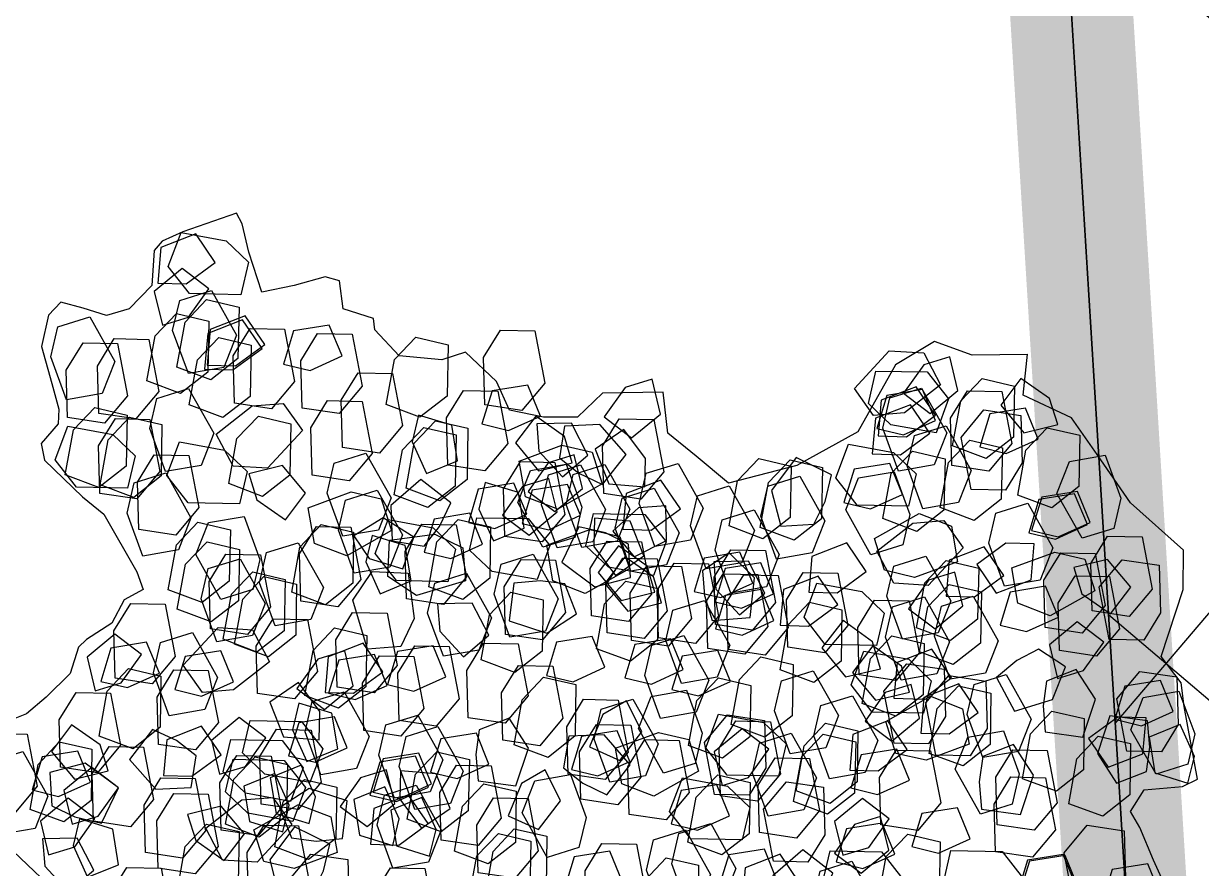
# Model space of a CAD drawing. Header units: metres. Extents: x 1851758 to 1852050, y 5187822 to 5188223.
# Drawn here: x 1851979.063 to 1851980.5, y 5187904.113 to 5187905.144 of the extents above; entities that cross this region are included whole.
import ezdxf

# ---------------------------------------------------------------- set-up
doc = ezdxf.new("R2010")
doc.units = ezdxf.units.M
doc.header["$LTSCALE"] = 2.5
doc.linetypes.add('L5', pattern=[1.15, 0.8, -0.175, 0, -0.175])
for name, color, linetype, lineweight in [('PAR', 11, 'L5', 30), ('PAR_COT', 150, 'CONTINUOUS', 20), ('PRO_PAR_SURF', 157, 'CONTINUOUS', 20)]:
    doc.layers.add(name, color=color, linetype=linetype, lineweight=lineweight)
doc.layers.add('PRO_PAR_CONT_DA', color=40, linetype='CONTINUOUS', plot=False)
doc.layers.add('PRO_PAR_SER', color=70, linetype='L5')
doc.layers.add('PRO_VOI_VEG', color=81, linetype='CONTINUOUS')

# ---------------------------------------------------------------- blocks, each defined once
blk = doc.blocks.new('arbuste fleurs rouges')
at = {"layer": 'PRO_VOI_VEG', "color": 27}
for points in [[(-0.7412, -1.4153), (-0.6125, -1.3735), (-0.5153, -1.3771), (-0.4414, -1.2943), (-0.4036, -1.1107), (-0.2864, -0.9878), (-0.1405, -0.8959), (-0.0451, -0.9355), (0.0378, -0.9679), (0.0792, -1.0597), (0.2192, -1.0124), (0.2594, -0.9384), (0.3385, -0.9133), (0.4227, -0.9045), (0.4742, -0.9622), (0.5684, -1.0074), (0.6178, -0.9717), (0.7201, -0.9501), (0.7958, -0.9923), (0.8066, -1.0179), (0.8842, -1.0179), (0.9137, -1.0808), (0.9499, -1.0793), (1.0157, -1.0366), (1.0858, -0.9972), (1.1461, -1.0804), (1.1823, -1.1417), (1.2031, -1.1622), (1.3146, -1.0794), (1.3559, -1.0427), (1.3674, -1.0152), (1.3467, -0.9316), (1.3823, -0.8605), (1.4304, -0.8285), (1.49, -0.8285), (1.5462, -0.8262), (1.5657, -0.7861), (1.5588, -0.7081), (1.5072, -0.6302), (1.472, -0.5754), (1.463, -0.5404), (1.4876, -0.4822), (1.4682, -0.4459), (1.3528, -0.3889), (1.2906, -0.3643), (1.171, -0.254), (1.1431, -0.2174), (1.1798, -0.1793), (1.1915, -0.1164), (1.2384, -0.0593), (1.2515, -0.0359), (1.2515, 0.0315), (1.2896, 0.1047), (1.3233, 0.1574), (1.3599, 0.1881)], [(1.2522, 0.4875), (1.1059, 0.5593)], [(-1.467, -0.2646), (-1.4066, -0.3319), (-1.3505, -0.3974), (-1.3169, -0.4275), (-1.3331, -0.4887), (-1.4198, -0.5244), (-1.4496, -0.5524), (-1.3647, -0.7118), (-1.34, -0.7649), (-1.2746, -0.8113), (-1.2761, -0.9829), (-1.2479, -1.0751), (-1.0897, -1.1464), (-0.9769, -1.2342), (-0.8903, -1.3006), (-0.7608, -1.3174), (-0.7409, -1.4165)]]:
    blk.add_lwpolyline(points, dxfattribs=at)
at = {"layer": 'PRO_VOI_VEG'}
for points in [[(0.8959, 0.4179), (0.8342, 0.5319), (0.8674, 0.6127), (0.9577, 0.6269), (0.9957, 0.5177), (0.9767, 0.4416)], [(0.2822, 0.2245), (0.2204, 0.3385), (0.2537, 0.4193), (0.3439, 0.4335), (0.3819, 0.3243), (0.3629, 0.2482)], [(0.6077, 0.2179), (0.5459, 0.332), (0.5792, 0.4128), (0.6694, 0.427), (0.7074, 0.3177), (0.6884, 0.2417)], [(0.8411, 0.2107), (0.7793, 0.3248), (0.8126, 0.4056), (0.9028, 0.4198), (0.9408, 0.3105), (0.9218, 0.2345)], [(1.3068, 0.2042), (1.2451, 0.3182), (1.2783, 0.399), (1.3686, 0.4132), (1.4066, 0.3039), (1.3876, 0.2279)], [(0.5215, 0.2375), (0.6164, 0.2233), (0.6497, 0.3183), (0.6022, 0.3943), (0.5262, 0.3658), (0.5167, 0.304)], [(1.0262, 0.149), (0.9644, 0.263), (0.9977, 0.3438), (1.0879, 0.3581), (1.1259, 0.2488), (1.1069, 0.1728)], [(0.7227, 0.0757), (0.6609, 0.1897), (0.6942, 0.2705), (0.7844, 0.2848), (0.8224, 0.1755), (0.8034, 0.0995)], [(1.1428, 0.0475), (1.081, 0.1615), (1.1143, 0.2423), (1.2045, 0.2565), (1.2425, 0.1472), (1.2235, 0.0712)], [(-0.1918, 0.0122), (-0.2535, 0.1262), (-0.2203, 0.207), (-0.1301, 0.2212), (-0.0921, 0.1119), (-0.1111, 0.0359)], [(0.3078, 0.1174), (0.3743, 0.0652), (0.4455, 0.1222), (0.4265, 0.2077), (0.36, 0.1887)], [(0.0937, -0.0143), (0.032, 0.0998), (0.0652, 0.1805), (0.1554, 0.1948), (0.1934, 0.0855), (0.1744, 0.0095)], [(0.6491, -0.0143), (0.5874, 0.0998), (0.6206, 0.1805), (0.7108, 0.1948), (0.7488, 0.0855), (0.7298, 0.0095)], [(0.9321, -0.0774), (0.8703, 0.0367), (0.9036, 0.1174), (0.9938, 0.1317), (1.0318, 0.0224), (1.0128, -0.0536)], [(1.0811, -0.1995), (1.0193, -0.0854), (1.0526, -0.0047), (1.1428, 0.0096), (1.1808, -0.0997), (1.1618, -0.1757)], [(-0.2149, -0.2612), (-0.2766, -0.1472), (-0.2433, -0.0664), (-0.1531, -0.0522), (-0.1151, -0.1614), (-0.1341, -0.2375)], [(-0.0914, -0.2612), (-0.1532, -0.1472), (-0.1199, -0.0664), (-0.0297, -0.0522), (0.0083, -0.1614), (-0.0107, -0.2375)], [(0.464, -0.2612), (0.4022, -0.1472), (0.4355, -0.0664), (0.5257, -0.0522), (0.5637, -0.1614), (0.5447, -0.2375)], [(0.7388, -0.2692), (0.677, -0.1552), (0.7103, -0.0744), (0.8005, -0.0601), (0.8385, -0.1694), (0.8195, -0.2454)], [(-0.5316, -0.3151), (-0.5933, -0.2011), (-0.5601, -0.1203), (-0.4699, -0.1061), (-0.4319, -0.2154), (-0.4509, -0.2914)], [(0.1336, -0.3411), (0.0718, -0.2271), (0.1051, -0.1463), (0.1953, -0.1321), (0.2333, -0.2414), (0.2143, -0.3174)], [(0.5585, -0.3421), (0.4967, -0.2281), (0.53, -0.1473), (0.6202, -0.133), (0.6582, -0.2423), (0.6392, -0.3183)], [(0.2311, -0.3676), (0.1694, -0.2536), (0.2026, -0.1728), (0.2928, -0.1585), (0.3308, -0.2678), (0.3118, -0.3438)], [(0.8959, -0.3847), (0.8342, -0.2707), (0.8674, -0.1899), (0.9577, -0.1756), (0.9957, -0.2849), (0.9767, -0.3609)], [(-0.8076, -0.422), (-0.8694, -0.3079), (-0.8361, -0.2272), (-0.7459, -0.2129), (-0.7079, -0.3222), (-0.7269, -0.3982)], [(-1.0943, -0.4439), (-1.156, -0.3299), (-1.1228, -0.2491), (-1.0326, -0.2349), (-0.9946, -0.3441), (-1.0136, -0.4202)], [(-1.0788, -0.5082), (-1.1405, -0.3941), (-1.1073, -0.3133), (-1.0171, -0.2991), (-0.9791, -0.4084), (-0.9981, -0.4844)], [(0.7059, -0.5153), (0.6442, -0.4013), (0.6774, -0.3205), (0.7676, -0.3063), (0.8056, -0.4155), (0.7866, -0.4916)], [(-0.7522, -0.4077), (-0.6857, -0.4599), (-0.6145, -0.4029), (-0.6335, -0.3174), (-0.7, -0.3364)], [(1.1358, -0.5632), (1.0741, -0.4492), (1.1073, -0.3684), (1.1976, -0.3542), (1.2356, -0.4634), (1.2166, -0.5395)], [(0.2052, -0.5893), (0.1434, -0.4752), (0.1767, -0.3945), (0.2669, -0.3802), (0.3049, -0.4895), (0.2859, -0.5655)], [(0.4623, -0.5988), (0.4006, -0.4848), (0.4338, -0.404), (0.5241, -0.3898), (0.562, -0.499), (0.5431, -0.5751)], [(-0.8904, -0.5459), (-0.8239, -0.5982), (-0.7527, -0.5412), (-0.7717, -0.4557), (-0.8382, -0.4747)], [(-0.0919, -0.6676), (-0.1537, -0.5536), (-0.1204, -0.4728), (-0.0302, -0.4586), (0.0078, -0.5678), (-0.0112, -0.6439)], [(-0.0302, -0.6676), (-0.092, -0.5536), (-0.0587, -0.4728), (0.0315, -0.4586), (0.0695, -0.5678), (0.0505, -0.6439)], [(-0.1531, -0.6934), (-0.2149, -0.5793), (-0.1816, -0.4986), (-0.0914, -0.4843), (-0.0534, -0.5936), (-0.0724, -0.6696)], [(0.0188, -0.6954), (-0.0429, -0.5814), (-0.0096, -0.5006), (0.0806, -0.4863), (0.1186, -0.5956), (0.0996, -0.6716)], [(-0.8023, -0.6074), (-0.7358, -0.6596), (-0.6645, -0.6026), (-0.6835, -0.5171), (-0.75, -0.5361)], [(-0.3239, -0.7179), (-0.3857, -0.6039), (-0.3524, -0.5231), (-0.2622, -0.5088), (-0.2242, -0.6181), (-0.2432, -0.6941)], [(-0.6468, -0.7551), (-0.7086, -0.6411), (-0.6753, -0.5603), (-0.5851, -0.546), (-0.5471, -0.6553), (-0.5661, -0.7313)], [(1.384, -0.7711), (1.3223, -0.6571), (1.3555, -0.5763), (1.4458, -0.5621), (1.4838, -0.6714), (1.4648, -0.7474)], [(0.2788, -0.8168), (0.2171, -0.7028), (0.2503, -0.622), (0.3406, -0.6078), (0.3786, -0.7171), (0.3596, -0.7931)], [(0.7725, -0.8168), (0.7108, -0.7028), (0.744, -0.622), (0.8343, -0.6078), (0.8723, -0.7171), (0.8533, -0.7931)], [(-0.5259, -0.7917), (-0.4594, -0.844), (-0.3882, -0.787), (-0.4072, -0.7014), (-0.4737, -0.7204)], [(0.7221, -0.9043), (0.6604, -0.7902), (0.6936, -0.7094), (0.7839, -0.6952), (0.8219, -0.8045), (0.8029, -0.8805)], [(0.464, -0.9403), (0.4022, -0.8263), (0.4355, -0.7455), (0.5257, -0.7312), (0.5637, -0.8405), (0.5447, -0.9165)], [(-1.0954, -0.9593), (-1.1572, -0.8453), (-1.1239, -0.7645), (-1.0337, -0.7502), (-0.9957, -0.8595), (-1.0147, -0.9355)], [(0.8455, -0.966), (0.7838, -0.852), (0.817, -0.7712), (0.9073, -0.7569), (0.9453, -0.8662), (0.9263, -0.9422)], [(1.044, -0.8662), (1.1105, -0.9185), (1.1817, -0.8614), (1.1627, -0.7759), (1.0962, -0.7949)], [(-1.045, -1.0025), (-1.1068, -0.8885), (-1.0735, -0.8077), (-0.9833, -0.7935), (-0.9453, -0.9028), (-0.9643, -0.9788)], [(-0.8483, -0.8839), (-0.7818, -0.9361), (-0.7106, -0.8791), (-0.7296, -0.7936), (-0.7961, -0.8126)], [(1.0409, -0.8774), (1.1074, -0.9296), (1.1787, -0.8726), (1.1597, -0.7871), (1.0932, -0.8061)], [(0.4223, -1.1081), (0.3605, -0.9941), (0.3938, -0.9133), (0.484, -0.899), (0.522, -1.0083), (0.503, -1.0843)], [(-0.572, -1.1604), (-0.5055, -1.2126), (-0.4342, -1.1556), (-0.4532, -1.0701), (-0.5197, -1.0891)], [(-0.7085, -1.3107), (-0.7703, -1.1967), (-0.737, -1.1159), (-0.6468, -1.1017), (-0.6088, -1.2109), (-0.6278, -1.287)], [(-0.572, -1.2064), (-0.5055, -1.2587), (-0.4342, -1.2017), (-0.4532, -1.1162), (-0.5197, -1.1352)]]:
    blk.add_lwpolyline(points, close=True, dxfattribs=at)
at = {"layer": 'PRO_VOI_VEG', "color": 24}
for points in [[(1.0945, 0.541), (1.0513, 0.4717), (1.1135, 0.4093), (1.1936, 0.4365), (1.1684, 0.4983)], [(1.0611, 0.4932), (0.9983, 0.441), (1.0377, 0.3622), (1.1223, 0.3629), (1.1178, 0.4295)], [(1.0869, 0.3505), (1.1637, 0.3229), (1.2116, 0.3969), (1.1681, 0.4694), (1.113, 0.4317)], [(1.3038, 0.248), (1.2125, 0.3335), (1.2182, 0.4177), (1.2965, 0.4583), (1.3647, 0.3698), (1.3705, 0.2944)], [(1.0547, 0.2619), (1.1316, 0.2343), (1.1794, 0.3083), (1.1359, 0.3808), (1.0808, 0.3431)], [(0.624, 0.2198), (0.6772, 0.3331), (0.7591, 0.3536), (0.8218, 0.2916), (0.7587, 0.1995), (0.6887, 0.1707)], [(0.7548, 0.3534), (0.7277, 0.2764), (0.802, 0.229), (0.8743, 0.273), (0.8362, 0.3278)], [(0.7548, 0.3534), (0.7277, 0.2764), (0.802, 0.229), (0.8743, 0.273), (0.8362, 0.3278)], [(1.1238, 0.2693), (1.176, 0.2065), (1.2548, 0.246), (1.2541, 0.3305), (1.1875, 0.326)], [(0.5472, 0.0995), (0.5119, 0.2197), (0.5597, 0.2892), (0.6477, 0.2844), (0.6615, 0.1736), (0.6282, 0.1056)], [(0.0562, 0.0827), (0.0209, 0.2029), (0.0686, 0.2724), (0.1567, 0.2676), (0.1705, 0.1568), (0.1372, 0.0889)], [(0.6785, 0.0833), (0.6433, 0.2035), (0.691, 0.273), (0.7791, 0.2682), (0.7929, 0.1574), (0.7596, 0.0894)], [(0.364, 0.037), (0.2727, 0.1225), (0.2784, 0.2067), (0.3567, 0.2473), (0.4249, 0.1588), (0.4307, 0.0834)], [(0.364, 0.037), (0.2727, 0.1225), (0.2784, 0.2067), (0.3567, 0.2473), (0.4249, 0.1588), (0.4307, 0.0834)], [(0.4964, 0.2153), (0.5129, 0.1241), (0.6101, 0.1233), (0.6648, 0.1903), (0.6151, 0.2509), (0.5557, 0.2404)], [(0.4964, 0.2153), (0.5129, 0.1241), (0.6101, 0.1233), (0.6648, 0.1903), (0.6151, 0.2509), (0.5557, 0.2404)], [(-0.2954, -0.0573), (-0.3867, 0.0283), (-0.381, 0.1124), (-0.3027, 0.153), (-0.2345, 0.0646), (-0.2287, -0.0109)], [(-0.2954, -0.0573), (-0.3867, 0.0283), (-0.381, 0.1124), (-0.3027, 0.153), (-0.2345, 0.0646), (-0.2287, -0.0109)], [(-0.1876, 0.1106), (-0.1353, 0.0478), (-0.0566, 0.0872), (-0.0572, 0.1718), (-0.1238, 0.1673)], [(0.5249, 0.1421), (0.4479, 0.1692), (0.4005, 0.0949), (0.4445, 0.0227), (0.4993, 0.0607)], [(0.7485, 0.0373), (0.8254, 0.0097), (0.8732, 0.0837), (0.8297, 0.1562), (0.7746, 0.1185)], [(-0.3496, -0.0905), (-0.441, -0.0049), (-0.4352, 0.0793), (-0.3569, 0.1199), (-0.2887, 0.0314), (-0.2829, -0.044)], [(0.2591, -0.0622), (0.2239, 0.0579), (0.2716, 0.1274), (0.3596, 0.1226), (0.3734, 0.0118), (0.3401, -0.0561)], [(-0.7055, -0.1071), (-0.7969, -0.0215), (-0.7911, 0.0626), (-0.7128, 0.1032), (-0.6446, 0.0148), (-0.6388, -0.0607)], [(0.0059, 0.1087), (0.0973, 0.0231), (0.0915, -0.061), (0.0132, -0.1017), (-0.055, -0.0132), (-0.0608, 0.0623)], [(0.3564, -0.1158), (0.265, -0.0302), (0.2708, 0.0539), (0.3491, 0.0945), (0.4173, 0.0061), (0.4231, -0.0694)], [(-0.6701, -0.065), (-0.5833, -0.0976), (-0.5327, -0.0147), (-0.5622, 0.0667), (-0.6397, 0.0552), (-0.6611, -0.0012)], [(0.4121, -0.1276), (0.3208, -0.042), (0.3265, 0.0421), (0.4048, 0.0828), (0.473, -0.0057), (0.4788, -0.0812)], [(0.6005, -0.1276), (0.5092, -0.042), (0.5149, 0.0421), (0.5932, 0.0828), (0.6614, -0.0057), (0.6672, -0.0812)], [(0.5519, 0.0009), (0.6041, -0.0619), (0.6829, -0.0224), (0.6823, 0.0621), (0.6156, 0.0576)], [(0.6354, 0.0623), (0.573, 0.0097), (0.6129, -0.0689), (0.6975, -0.0677), (0.6925, -0.0011)], [(0.6354, 0.0623), (0.573, 0.0097), (0.6129, -0.0689), (0.6975, -0.0677), (0.6925, -0.0011)], [(-0.5453, -0.0081), (-0.4931, -0.0709), (-0.4144, -0.0315), (-0.415, 0.0531), (-0.4816, 0.0486)], [(0.1276, 0.0404), (0.0466, 0.0501), (0.0165, -0.0327), (0.0751, -0.0937), (0.1204, -0.0446)], [(0.997, -0.1535), (0.9056, -0.0679), (0.9114, 0.0162), (0.9897, 0.0568), (1.0579, -0.0316), (1.0637, -0.1071)], [(1.0993, -0.0655), (1.1761, -0.0931), (1.2239, -0.0191), (1.1804, 0.0534), (1.1253, 0.0157)], [(-0.8967, -0.2172), (-0.9319, -0.097), (-0.8842, -0.0275), (-0.7961, -0.0323), (-0.7823, -0.1431), (-0.8156, -0.2111)], [(-0.4109, -0.2155), (-0.4461, -0.0954), (-0.3984, -0.0258), (-0.3104, -0.0306), (-0.2966, -0.1415), (-0.3299, -0.2094)], [(-0.4109, -0.2155), (-0.4461, -0.0954), (-0.3984, -0.0258), (-0.3104, -0.0306), (-0.2966, -0.1415), (-0.3299, -0.2094)], [(0.223, -0.0193), (0.1316, -0.0352), (0.1302, -0.1324), (0.1969, -0.1875), (0.2578, -0.1382), (0.2477, -0.0787)], [(0.21, -0.0655), (0.2622, -0.1283), (0.341, -0.0889), (0.3403, -0.0043), (0.2737, -0.0088)], [(0.994, -0.071), (0.9407, -0.1843), (0.8589, -0.2047), (0.7961, -0.1427), (0.8593, -0.0506), (0.9293, -0.0218)], [(0.8654, -0.0694), (0.9176, -0.1321), (0.9964, -0.0927), (0.9957, -0.0081), (0.9291, -0.0126)], [(-0.4347, -0.0761), (-0.3146, -0.0408), (-0.2451, -0.0885), (-0.2498, -0.1766), (-0.3607, -0.1904), (-0.4286, -0.1571)], [(-0.3877, -0.1224), (-0.3355, -0.1852), (-0.2567, -0.1457), (-0.2574, -0.0612), (-0.324, -0.0657)], [(-0.0865, -0.0814), (-0.1192, -0.1682), (-0.0362, -0.2188), (0.0452, -0.1893), (0.0336, -0.1118), (-0.0227, -0.0904)], [(0.5888, -0.2751), (0.5536, -0.155), (0.6013, -0.0854), (0.6894, -0.0902), (0.7032, -0.201), (0.6699, -0.269)], [(0.7128, -0.1002), (0.6332, -0.0715), (0.5835, -0.148), (0.6284, -0.2232), (0.6856, -0.1843)], [(-0.8001, -0.1549), (-0.7479, -0.2177), (-0.6691, -0.1782), (-0.6698, -0.0937), (-0.7364, -0.0982)], [(-0.761, -0.2331), (-0.6842, -0.2606), (-0.6363, -0.1866), (-0.6799, -0.1141), (-0.7349, -0.1518)], [(-0.2829, -0.2037), (-0.1973, -0.1124), (-0.1132, -0.1181), (-0.0726, -0.1964), (-0.1611, -0.2646), (-0.2365, -0.2704)], [(-0.0769, -0.3231), (-0.1682, -0.2375), (-0.1625, -0.1534), (-0.0842, -0.1128), (-0.016, -0.2013), (-0.0102, -0.2767)], [(-0.1159, -0.1753), (-0.0637, -0.2381), (0.0151, -0.1987), (0.0144, -0.1141), (-0.0522, -0.1186)], [(0.5051, -0.1742), (0.5573, -0.237), (0.636, -0.1975), (0.6354, -0.113), (0.5688, -0.1175)], [(-1.2497, -0.2145), (-1.1975, -0.2772), (-1.1187, -0.2378), (-1.1194, -0.1532), (-1.186, -0.1577)], [(-1.2446, -0.2158), (-1.1923, -0.2785), (-1.1136, -0.2391), (-1.1142, -0.1545), (-1.1808, -0.159)], [(-0.4703, -0.3605), (-0.5617, -0.2749), (-0.5559, -0.1908), (-0.4776, -0.1502), (-0.4094, -0.2387), (-0.4036, -0.3141)], [(-0.0106, -0.1802), (-0.0917, -0.1705), (-0.1217, -0.2533), (-0.0631, -0.3143), (-0.0178, -0.2652)], [(0.8202, -0.3456), (0.7849, -0.2255), (0.8326, -0.1559), (0.9207, -0.1607), (0.9345, -0.2716), (0.9012, -0.3395)], [(0.9405, -0.3608), (0.8492, -0.2752), (0.8549, -0.1911), (0.9332, -0.1505), (1.0014, -0.239), (1.0072, -0.3144)], [(-1.4485, -0.2564), (-1.3963, -0.3192), (-1.3175, -0.2798), (-1.3182, -0.1952), (-1.3848, -0.1997)], [(-0.9646, -0.2464), (-0.9124, -0.3092), (-0.8336, -0.2697), (-0.8343, -0.1851), (-0.9009, -0.1896)], [(-0.6265, -0.3878), (-0.6618, -0.2677), (-0.614, -0.1982), (-0.526, -0.2029), (-0.5122, -0.3138), (-0.5455, -0.3817)], [(-0.4297, -0.3067), (-0.3528, -0.3343), (-0.305, -0.2603), (-0.3485, -0.1878), (-0.4036, -0.2255)], [(-0.2026, -0.1731), (-0.1112, -0.2587), (-0.117, -0.3428), (-0.1952, -0.3834), (-0.2634, -0.2949), (-0.2692, -0.2195)], [(0.3747, -0.2373), (0.4269, -0.3001), (0.5057, -0.2606), (0.505, -0.1761), (0.4384, -0.1806)], [(0.9488, -0.3818), (0.9135, -0.2617), (0.9613, -0.1921), (1.0493, -0.1969), (1.0631, -0.3078), (1.0298, -0.3757)], [(-0.4721, -0.2508), (-0.352, -0.2156), (-0.2825, -0.2633), (-0.2873, -0.3514), (-0.3981, -0.3652), (-0.466, -0.3319)], [(-0.3411, -0.4414), (-0.3763, -0.3213), (-0.3286, -0.2517), (-0.2405, -0.2565), (-0.2267, -0.3674), (-0.26, -0.4353)], [(0.577, -0.2438), (0.6475, -0.3472), (0.6236, -0.428), (0.5383, -0.4506), (0.4911, -0.3494), (0.5018, -0.2746)], [(0.8169, -0.4406), (0.7255, -0.355), (0.7313, -0.2709), (0.8096, -0.2303), (0.8778, -0.3188), (0.8836, -0.3942)], [(0.9549, -0.252), (1.0463, -0.3376), (1.0405, -0.4217), (0.9622, -0.4623), (0.894, -0.3738), (0.8882, -0.2984)], [(0.9842, -0.4207), (0.9489, -0.3005), (0.9966, -0.231), (1.0847, -0.2358), (1.0985, -0.3466), (1.0652, -0.4146)], [(-0.7798, -0.3379), (-0.7276, -0.4007), (-0.6488, -0.3613), (-0.6494, -0.2767), (-0.7161, -0.2812)], [(-0.5855, -0.4927), (-0.6769, -0.4071), (-0.6711, -0.323), (-0.5928, -0.2824), (-0.5246, -0.3709), (-0.5188, -0.4463)], [(0.403, -0.4937), (0.3117, -0.4082), (0.3175, -0.324), (0.3957, -0.2834), (0.4639, -0.3719), (0.4697, -0.4473)], [(-0.97, -0.3115), (-0.8786, -0.3971), (-0.8844, -0.4812), (-0.9627, -0.5218), (-1.0308, -0.4333), (-1.0367, -0.3579)], [(-0.4758, -0.5215), (-0.5672, -0.4359), (-0.5614, -0.3518), (-0.4831, -0.3112), (-0.415, -0.3997), (-0.4092, -0.4751)], [(-0.1482, -0.5088), (-0.2396, -0.4232), (-0.2338, -0.3391), (-0.1555, -0.2985), (-0.0873, -0.3869), (-0.0815, -0.4624)], [(0.2049, -0.4879), (0.1697, -0.3677), (0.2174, -0.2982), (0.3055, -0.303), (0.3193, -0.4138), (0.286, -0.4818)], [(0.3486, -0.2964), (0.3054, -0.3657), (0.3676, -0.4281), (0.4477, -0.4009), (0.4225, -0.3391)], [(1.1762, -0.5056), (1.0848, -0.42), (1.0906, -0.3359), (1.1689, -0.2953), (1.237, -0.3838), (1.2429, -0.4592)], [(1.1762, -0.5056), (1.0848, -0.42), (1.0906, -0.3359), (1.1689, -0.2953), (1.237, -0.3838), (1.2429, -0.4592)], [(-0.9687, -0.3237), (-1.0633, -0.34), (-1.065, -0.4407), (-0.996, -0.4979), (-0.9329, -0.447), (-0.9433, -0.3854)], [(-0.4244, -0.5215), (-0.4596, -0.4014), (-0.4119, -0.3318), (-0.3238, -0.3366), (-0.31, -0.4475), (-0.3433, -0.5154)], [(-0.2907, -0.4357), (-0.2385, -0.4984), (-0.1597, -0.459), (-0.1603, -0.3744), (-0.227, -0.3789)], [(-0.171, -0.6058), (-0.2624, -0.5202), (-0.2566, -0.4361), (-0.1783, -0.3955), (-0.1101, -0.484), (-0.1043, -0.5594)], [(0.2623, -0.587), (0.171, -0.5014), (0.1767, -0.4172), (0.255, -0.3766), (0.3232, -0.4651), (0.329, -0.5405)], [(0.5887, -0.3822), (0.5262, -0.4348), (0.5661, -0.5133), (0.6507, -0.5121), (0.6458, -0.4456)], [(0.5887, -0.3822), (0.5262, -0.4348), (0.5661, -0.5133), (0.6507, -0.5121), (0.6458, -0.4456)], [(-0.633, -0.4428), (-0.71, -0.4158), (-0.7574, -0.49), (-0.7134, -0.5623), (-0.6586, -0.5242)], [(0.3993, -0.4751), (0.5028, -0.4046), (0.5836, -0.4285), (0.6062, -0.5138), (0.505, -0.5611), (0.4301, -0.5503)], [(0.44, -0.4601), (0.5602, -0.4249), (0.6297, -0.4726), (0.6249, -0.5607), (0.5141, -0.5745), (0.4462, -0.5412)], [(0.6717, -0.6213), (0.5803, -0.5358), (0.5861, -0.4516), (0.6644, -0.411), (0.7326, -0.4995), (0.7384, -0.5749)], [(1.2539, -0.4418), (1.374, -0.4066), (1.4436, -0.4543), (1.4388, -0.5423), (1.3279, -0.5561), (1.26, -0.5228)], [(1.3087, -0.6121), (1.2735, -0.4919), (1.3212, -0.4224), (1.4093, -0.4272), (1.4231, -0.538), (1.3898, -0.6059)], [(-0.9267, -0.655), (-1.0181, -0.5694), (-1.0123, -0.4853), (-0.934, -0.4447), (-0.8658, -0.5332), (-0.86, -0.6086)], [(0.5547, -0.4568), (0.5522, -0.5384), (0.6373, -0.5611), (0.6929, -0.4973), (0.64, -0.4565)], [(0.6092, -0.5376), (0.6942, -0.4457), (0.7783, -0.4509), (0.8194, -0.529), (0.7314, -0.5977), (0.656, -0.604)], [(0.9824, -0.4878), (1.1025, -0.4525), (1.172, -0.5002), (1.1673, -0.5883), (1.0564, -0.6021), (0.9885, -0.5688)], [(-1.2903, -0.6516), (-1.199, -0.6356), (-1.1975, -0.5384), (-1.2642, -0.4833), (-1.3251, -0.5326), (-1.315, -0.5921)], [(-0.7635, -0.5045), (-0.6433, -0.4693), (-0.5738, -0.517), (-0.5786, -0.605), (-0.6894, -0.6188), (-0.7573, -0.5855)], [(-0.7135, -0.6667), (-0.7488, -0.5466), (-0.7011, -0.4771), (-0.613, -0.4819), (-0.5992, -0.5927), (-0.6325, -0.6606)], [(0.8634, -0.4845), (0.8363, -0.5615), (0.9106, -0.6089), (0.9828, -0.5649), (0.9448, -0.51)], [(-0.596, -0.6238), (-0.5684, -0.5469), (-0.6424, -0.4991), (-0.7149, -0.5426), (-0.6772, -0.5977)], [(0.4914, -0.6458), (0.5782, -0.6785), (0.6287, -0.5955), (0.5993, -0.5141), (0.5218, -0.5257), (0.5003, -0.5821)], [(0.4914, -0.6458), (0.5782, -0.6785), (0.6287, -0.5955), (0.5993, -0.5141), (0.5218, -0.5257), (0.5003, -0.5821)], [(0.7254, -0.699), (0.634, -0.6134), (0.6398, -0.5293), (0.7181, -0.4887), (0.7862, -0.5772), (0.792, -0.6526)], [(1.1856, -0.7189), (1.0942, -0.6333), (1.1, -0.5492), (1.1782, -0.5086), (1.2464, -0.597), (1.2522, -0.6725)], [(-1.3494, -0.5333), (-1.2575, -0.6183), (-1.2627, -0.7025), (-1.3408, -0.7436), (-1.4095, -0.6556), (-1.4158, -0.5802)], [(-0.5079, -0.6605), (-0.4786, -0.5812), (-0.5548, -0.531), (-0.6303, -0.5754), (-0.5918, -0.6328)], [(0.0694, -0.6691), (0.0969, -0.5922), (0.023, -0.5444), (-0.0496, -0.5879), (-0.0119, -0.643)], [(0.0265, -0.6251), (0.1121, -0.5338), (0.1962, -0.5395), (0.2368, -0.6178), (0.1483, -0.686), (0.0729, -0.6918)], [(0.9218, -0.7121), (0.8865, -0.5919), (0.9342, -0.5224), (1.0223, -0.5272), (1.0361, -0.638), (1.0028, -0.706)], [(-1.0604, -0.5502), (-1.1518, -0.5661), (-1.1532, -0.6633), (-1.0865, -0.7184), (-1.0256, -0.6691), (-1.0358, -0.6096)], [(-0.6796, -0.7754), (-0.771, -0.6898), (-0.7652, -0.6057), (-0.687, -0.5651), (-0.6188, -0.6536), (-0.613, -0.729)], [(-0.2035, -0.5644), (-0.2894, -0.5994), (-0.2701, -0.6947), (-0.1931, -0.7343), (-0.1442, -0.6732), (-0.1668, -0.6172)], [(0.89, -0.7049), (0.9432, -0.5916), (1.025, -0.5711), (1.0878, -0.6331), (1.0246, -0.7252), (0.9547, -0.754)], [(-0.7927, -0.8131), (-0.8841, -0.7275), (-0.8783, -0.6434), (-0.8, -0.6028), (-0.7318, -0.6913), (-0.726, -0.7667)], [(-0.6042, -0.6275), (-0.4841, -0.5922), (-0.4145, -0.6399), (-0.4193, -0.728), (-0.5301, -0.7418), (-0.5981, -0.7085)], [(-0.2629, -0.5974), (-0.3061, -0.6667), (-0.2439, -0.7291), (-0.1638, -0.7019), (-0.189, -0.6401)], [(0.3641, -0.5886), (0.3017, -0.6412), (0.3416, -0.7197), (0.4262, -0.7185), (0.4212, -0.652)], [(0.3641, -0.5886), (0.3017, -0.6412), (0.3416, -0.7197), (0.4262, -0.7185), (0.4212, -0.652)], [(1.4682, -0.8131), (1.3768, -0.7275), (1.3826, -0.6434), (1.4609, -0.6028), (1.5291, -0.6913), (1.5349, -0.7667)], [(-1.343, -0.692), (-1.2908, -0.7548), (-1.212, -0.7154), (-1.2127, -0.6308), (-1.2793, -0.6353)], [(-0.3267, -0.6714), (-0.2745, -0.7342), (-0.1957, -0.6948), (-0.1963, -0.6102), (-0.2629, -0.6147)], [(0.0293, -0.8298), (-0.0621, -0.7442), (-0.0563, -0.6601), (0.022, -0.6194), (0.0902, -0.7079), (0.096, -0.7833)], [(0.2177, -0.8298), (0.1263, -0.7442), (0.1321, -0.6601), (0.2104, -0.6194), (0.2786, -0.7079), (0.2844, -0.7833)], [(0.2442, -0.6102), (0.3355, -0.6958), (0.3298, -0.7799), (0.2515, -0.8205), (0.1833, -0.732), (0.1775, -0.6566)], [(0.3619, -0.6556), (0.2849, -0.6285), (0.2375, -0.7028), (0.2815, -0.775), (0.3363, -0.737)], [(0.5287, -0.8078), (0.4935, -0.6876), (0.5412, -0.6181), (0.6293, -0.6229), (0.643, -0.7337), (0.6097, -0.8016)], [(-0.8092, -0.8291), (-0.8445, -0.709), (-0.7968, -0.6395), (-0.7087, -0.6442), (-0.6949, -0.7551), (-0.7282, -0.823)], [(-0.2194, -0.8525), (-0.3108, -0.767), (-0.305, -0.6828), (-0.2267, -0.6422), (-0.1585, -0.7307), (-0.1527, -0.8061)], [(0.0938, -0.6988), (0.0248, -0.6552), (-0.038, -0.717), (-0.0113, -0.7972), (0.0506, -0.7724)], [(0.1612, -0.8486), (0.0698, -0.763), (0.0756, -0.6789), (0.1539, -0.6383), (0.222, -0.7268), (0.2279, -0.8022)], [(-1.1303, -0.8026), (-1.0535, -0.8301), (-1.0056, -0.7562), (-1.0491, -0.6836), (-1.1042, -0.7214)], [(-0.6527, -0.8714), (-0.7441, -0.7858), (-0.7383, -0.7017), (-0.66, -0.6611), (-0.5919, -0.7495), (-0.5861, -0.825)], [(-0.144, -0.8902), (-0.2354, -0.8046), (-0.2296, -0.7205), (-0.1513, -0.6799), (-0.0832, -0.7684), (-0.0774, -0.8438)], [(1.0716, -0.866), (1.0364, -0.7459), (1.0841, -0.6764), (1.1721, -0.6812), (1.1859, -0.792), (1.1526, -0.8599)], [(-0.7848, -0.8827), (-0.82, -0.7626), (-0.7723, -0.693), (-0.6842, -0.6978), (-0.6705, -0.8087), (-0.7038, -0.8766)], [(-0.6516, -0.7361), (-0.7287, -0.7091), (-0.776, -0.7834), (-0.732, -0.8556), (-0.6772, -0.8175)], [(-0.0084, -0.9051), (-0.0997, -0.8196), (-0.094, -0.7354), (-0.0157, -0.6948), (0.0525, -0.7833), (0.0583, -0.8587)], [(0.1529, -0.8017), (0.2379, -0.7098), (0.3221, -0.7151), (0.3632, -0.7931), (0.2752, -0.8618), (0.1998, -0.8681)], [(0.1529, -0.8017), (0.2379, -0.7098), (0.3221, -0.7151), (0.3632, -0.7931), (0.2752, -0.8618), (0.1998, -0.8681)], [(0.3201, -0.7291), (0.2431, -0.702), (0.1957, -0.7763), (0.2397, -0.8485), (0.2945, -0.8105)], [(0.569, -0.696), (0.5066, -0.7487), (0.5465, -0.8272), (0.6311, -0.826), (0.6261, -0.7594)], [(0.569, -0.696), (0.5066, -0.7487), (0.5465, -0.8272), (0.6311, -0.826), (0.6261, -0.7594)], [(1.1881, -0.891), (1.1529, -0.7709), (1.2006, -0.7013), (1.2886, -0.7061), (1.3024, -0.8169), (1.2691, -0.8849)], [(-0.3007, -0.9649), (-0.392, -0.8794), (-0.3863, -0.7952), (-0.308, -0.7546), (-0.2398, -0.8431), (-0.234, -0.9185)], [(1.128, -0.9452), (1.0928, -0.8251), (1.1405, -0.7555), (1.2286, -0.7603), (1.2423, -0.8712), (1.209, -0.9391)], [(1.2045, -0.9639), (1.1131, -0.8783), (1.1189, -0.7942), (1.1971, -0.7536), (1.2653, -0.842), (1.2711, -0.9175)], [(-0.7334, -0.9186), (-0.6802, -0.8053), (-0.5983, -0.7848), (-0.5356, -0.8468), (-0.5987, -0.9389), (-0.6687, -0.9677)], [(-0.2736, -0.9818), (-0.3088, -0.8616), (-0.2611, -0.7921), (-0.1731, -0.7969), (-0.1593, -0.9077), (-0.1926, -0.9757)], [(-0.2736, -0.9818), (-0.3088, -0.8616), (-0.2611, -0.7921), (-0.1731, -0.7969), (-0.1593, -0.9077), (-0.1926, -0.9757)], [(0.1518, -0.8003), (0.1191, -0.8871), (0.2021, -0.9377), (0.2835, -0.9082), (0.2719, -0.8307), (0.2155, -0.8093)], [(0.2505, -0.7885), (0.2073, -0.8578), (0.2695, -0.9202), (0.3496, -0.893), (0.3244, -0.8311)], [(0.3571, -0.91), (0.3847, -0.8332), (0.3107, -0.7853), (0.2382, -0.8288), (0.2759, -0.8839)], [(-1.0718, -0.9151), (-0.9863, -0.8238), (-0.9021, -0.8295), (-0.8615, -0.9078), (-0.95, -0.976), (-1.0254, -0.9818)], [(-0.5207, -0.8747), (-0.6063, -0.9661), (-0.6904, -0.9603), (-0.731, -0.882), (-0.6425, -0.8138), (-0.5671, -0.808)], [(-0.3473, -1.0014), (-0.3825, -0.8813), (-0.3348, -0.8118), (-0.2468, -0.8166), (-0.233, -0.9274), (-0.2663, -0.9953)], [(-0.3473, -1.0014), (-0.3825, -0.8813), (-0.3348, -0.8118), (-0.2468, -0.8166), (-0.233, -0.9274), (-0.2663, -0.9953)], [(0.6139, -1.0119), (0.5787, -0.8917), (0.6264, -0.8222), (0.7144, -0.827), (0.7282, -0.9378), (0.6949, -1.0058)], [(-0.8512, -1.0696), (-0.9426, -0.9841), (-0.9368, -0.8999), (-0.8585, -0.8593), (-0.7904, -0.9478), (-0.7845, -1.0232)], [(-0.5243, -0.8344), (-0.4329, -0.92), (-0.4387, -1.0041), (-0.517, -1.0447), (-0.5851, -0.9563), (-0.591, -0.8808)], [(0.3467, -0.9137), (0.3989, -0.9765), (0.4777, -0.9371), (0.4771, -0.8525), (0.4105, -0.857)], [(1.212, -0.9659), (1.2888, -0.9934), (1.3367, -0.9195), (1.2932, -0.8469), (1.2381, -0.8847)], [(-1.1254, -0.8733), (-1.1525, -0.9504), (-1.0782, -0.9977), (-1.006, -0.9538), (-1.044, -0.8989)], [(-0.6261, -1.1121), (-0.6613, -0.992), (-0.6136, -0.9225), (-0.5256, -0.9272), (-0.5118, -1.0381), (-0.5451, -1.106)], [(-0.5758, -0.9747), (-0.4556, -0.9394), (-0.3861, -0.9872), (-0.3909, -1.0752), (-0.5017, -1.089), (-0.5697, -1.0557)], [(-0.5533, -0.9976), (-0.5011, -1.0603), (-0.4223, -1.0209), (-0.4229, -0.9363), (-0.4895, -0.9408)], [(0.1982, -0.9588), (0.1186, -0.9301), (0.0689, -1.0066), (0.1138, -1.0818), (0.171, -1.0429)], [(1.1331, -0.9758), (1.2532, -0.9406), (1.3228, -0.9883), (1.318, -1.0763), (1.2071, -1.0901), (1.1392, -1.0568)], [(-0.7513, -1.1799), (-0.7865, -1.0597), (-0.7388, -0.9902), (-0.6508, -0.995), (-0.637, -1.1058), (-0.6703, -1.1738)], [(-0.6042, -1.19), (-0.6956, -1.1045), (-0.6898, -1.0203), (-0.6115, -0.9797), (-0.5433, -1.0682), (-0.5375, -1.1436)], [(-1.0033, -1.0281), (-0.9119, -1.1137), (-0.9177, -1.1978), (-0.996, -1.2384), (-1.0642, -1.15), (-1.07, -1.0745)], [(-1.0105, -1.0705), (-0.9583, -1.1333), (-0.8795, -1.0938), (-0.8801, -1.0093), (-0.9468, -1.0138)], [(-0.5193, -1.2595), (-0.6107, -1.1739), (-0.6049, -1.0898), (-0.5266, -1.0491), (-0.4584, -1.1376), (-0.4526, -1.213)], [(-0.5193, -1.2595), (-0.6107, -1.1739), (-0.6049, -1.0898), (-0.5266, -1.0491), (-0.4584, -1.1376), (-0.4526, -1.213)], [(-0.7343, -1.3328), (-0.7695, -1.2126), (-0.7218, -1.1431), (-0.6337, -1.1479), (-0.6199, -1.2587), (-0.6532, -1.3267)], [(-0.8282, -1.2267), (-0.776, -1.2895), (-0.6973, -1.2501), (-0.6979, -1.1655), (-0.7645, -1.17)], [(-0.3634, -1.2094), (-0.4167, -1.3227), (-0.4985, -1.3431), (-0.5612, -1.2811), (-0.4981, -1.189), (-0.4281, -1.1602)], [(-0.4809, -1.2343), (-0.5578, -1.2067), (-0.6056, -1.2807), (-0.5621, -1.3532), (-0.507, -1.3155)]]:
    blk.add_lwpolyline(points, close=True, dxfattribs=at)
at = {"layer": 'PRO_VOI_VEG', "color": 12}
for points in [[(0.5301, 0.4695), (0.5919, 0.3555), (0.5586, 0.2747), (0.4684, 0.2604), (0.4304, 0.3697), (0.4494, 0.4457)], [(0.8827, 0.1839), (0.8209, 0.2979), (0.8542, 0.3787), (0.9444, 0.3929), (0.9824, 0.2836), (0.9634, 0.2076)], [(1.0683, 0.357), (1.0547, 0.2619), (1.1499, 0.2293), (1.2257, 0.2772), (1.1967, 0.353), (1.1348, 0.3621)], [(0.84, 0.1098), (0.9065, 0.0575), (0.9777, 0.1146), (0.9587, 0.2001), (0.8922, 0.1811)], [(0.2039, -0.0631), (0.1421, 0.051), (0.1754, 0.1317), (0.2656, 0.146), (0.3036, 0.0367), (0.2846, -0.0393)], [(0.3198, 0.1331), (0.268, 0.0663), (0.3255, -0.0046), (0.4109, 0.015), (0.3914, 0.0813)], [(-0.6, -0.0179), (-0.5335, -0.0702), (-0.4623, -0.0131), (-0.4813, 0.0724), (-0.5478, 0.0534)], [(-0.5232, -0.049), (-0.4615, -0.1631), (-0.4947, -0.2439), (-0.585, -0.2581), (-0.623, -0.1488), (-0.604, -0.0728)], [(-0.043, -0.31), (-0.1047, -0.196), (-0.0715, -0.1152), (0.0188, -0.101), (0.0567, -0.2102), (0.0377, -0.2863)], [(0.389, -0.31), (0.3272, -0.196), (0.3605, -0.1152), (0.4507, -0.101), (0.4887, -0.2102), (0.4697, -0.2863)], [(0.5253, -0.2022), (0.5918, -0.2545), (0.663, -0.1975), (0.6441, -0.1119), (0.5776, -0.131)], [(-1.2547, -0.1689), (-1.193, -0.2829), (-1.2262, -0.3637), (-1.3164, -0.3779), (-1.3544, -0.2687), (-1.3354, -0.1926)], [(-0.4133, -0.3718), (-0.475, -0.2577), (-0.4418, -0.177), (-0.3515, -0.1627), (-0.3135, -0.272), (-0.3325, -0.348)], [(-0.3372, -0.1611), (-0.2755, -0.2751), (-0.3087, -0.3559), (-0.399, -0.3701), (-0.437, -0.2608), (-0.418, -0.1848)], [(-0.8227, -0.4158), (-0.761, -0.5299), (-0.7942, -0.6106), (-0.8845, -0.6249), (-0.9225, -0.5156), (-0.9035, -0.4396)], [(-0.7168, -0.4125), (-0.6551, -0.5265), (-0.6883, -0.6073), (-0.7786, -0.6216), (-0.8166, -0.5123), (-0.7976, -0.4363)], [(1.2529, -0.6187), (1.1912, -0.5047), (1.2244, -0.4239), (1.3147, -0.4096), (1.3527, -0.5189), (1.3337, -0.5949)], [(-1.166, -0.5669), (-1.2325, -0.5146), (-1.3037, -0.5716), (-1.2847, -0.6571), (-1.2182, -0.6381)], [(-0.2755, -0.705), (-0.3372, -0.591), (-0.304, -0.5102), (-0.2137, -0.4959), (-0.1757, -0.6052), (-0.1947, -0.6812)], [(-1.2645, -0.566), (-1.2028, -0.68), (-1.236, -0.7608), (-1.3262, -0.7751), (-1.3642, -0.6658), (-1.3452, -0.5898)], [(-0.4606, -0.7667), (-0.5223, -0.6527), (-0.4891, -0.5719), (-0.3989, -0.5577), (-0.3609, -0.6669), (-0.3799, -0.743)], [(-0.2755, -0.7667), (-0.3372, -0.6527), (-0.304, -0.5719), (-0.2137, -0.5577), (-0.1757, -0.6669), (-0.1947, -0.743)], [(-0.4841, -0.6938), (-0.4176, -0.746), (-0.3463, -0.689), (-0.3653, -0.6035), (-0.4318, -0.6225)], [(0.0547, -0.598), (0.0029, -0.6648), (0.0604, -0.7357), (0.1458, -0.7162), (0.1263, -0.6498)], [(1.3146, -0.8039), (1.2529, -0.6899), (1.2861, -0.6091), (1.3764, -0.5949), (1.4144, -0.7041), (1.3954, -0.7802)], [(-0.0472, -0.8013), (0.0192, -0.8536), (0.0905, -0.7965), (0.0715, -0.711), (0.005, -0.73)], [(1.0061, -0.9274), (0.9443, -0.8133), (0.9776, -0.7326), (1.0678, -0.7183), (1.1058, -0.8276), (1.0868, -0.9036)], [(0.0804, -0.9891), (0.0187, -0.8751), (0.0519, -0.7943), (0.1422, -0.7801), (0.1802, -0.8893), (0.1612, -0.9654)], [(-1.1411, -0.8129), (-1.0793, -0.927), (-1.1126, -1.0077), (-1.2028, -1.022), (-1.2408, -0.9127), (-1.2218, -0.8367)], [(-0.7777, -0.8894), (-0.8442, -0.8372), (-0.9154, -0.8942), (-0.8964, -0.9797), (-0.8299, -0.9607)], [(-0.374, -0.9914), (-0.279, -1.0057), (-0.2458, -0.9107), (-0.2933, -0.8346), (-0.3693, -0.8632), (-0.3788, -0.9249)], [(-1.1418, -1.0755), (-1.2036, -0.9615), (-1.1703, -0.8807), (-1.0801, -0.8665), (-1.0421, -0.9757), (-1.0611, -1.0518)], [(1.2163, -1.0317), (1.2827, -1.084), (1.354, -1.0269), (1.335, -0.9414), (1.2685, -0.9604)], [(-0.7091, -1.0599), (-0.6474, -1.1739), (-0.6806, -1.2547), (-0.7708, -1.2689), (-0.8088, -1.1597), (-0.7898, -1.0836)]]:
    blk.add_lwpolyline(points, close=True, dxfattribs=at)
at = {"layer": 'PRO_VOI_VEG', "color": 232}
for points in [[(0.7419, 0.2749), (0.7059, 0.3948), (0.7532, 0.4647), (0.8413, 0.4605), (0.8558, 0.3497), (0.8229, 0.2816)], [(-0.6591, -0.1128), (-0.7362, -0.0858), (-0.7835, -0.16), (-0.7396, -0.2323), (-0.6847, -0.1942)], [(-1.3685, -0.6665), (-1.3058, -0.6143), (-1.3452, -0.5355), (-1.4298, -0.5362), (-1.4253, -0.6028)], [(-0.5752, -1.1946), (-0.5226, -1.257), (-0.444, -1.2171), (-0.4452, -1.1325), (-0.5118, -1.1375)]]:
    blk.add_lwpolyline(points, close=True, dxfattribs=at)
at = {"layer": 'PRO_VOI_VEG', "color": 27}
for points in [[(1.1451, 0.1919), (1.1091, 0.3118), (1.1564, 0.3816), (1.2445, 0.3774), (1.259, 0.2667), (1.2261, 0.1985)], [(0.0225, 0.0595), (-0.0135, 0.1794), (0.0337, 0.2493), (0.1218, 0.245), (0.1363, 0.1343), (0.1035, 0.0661)], [(0.7013, 0.1132), (0.7641, 0.1655), (0.7246, 0.2442), (0.6401, 0.2436), (0.6446, 0.177)], [(-0.3517, 0.0154), (-0.3877, 0.1353), (-0.3405, 0.2051), (-0.2524, 0.2009), (-0.2379, 0.0902), (-0.2708, 0.022)], [(0.8091, 0.1113), (0.689, 0.076), (0.6195, 0.1238), (0.6243, 0.2118), (0.7351, 0.2256), (0.803, 0.1923)], [(0.4353, 0.0636), (0.4981, 0.1158), (0.4587, 0.1946), (0.3741, 0.194), (0.3786, 0.1274)], [(0.8289, 0.0669), (0.7088, 0.0317), (0.6393, 0.0794), (0.6441, 0.1675), (0.7549, 0.1813), (0.8228, 0.148)], [(0.127, -0.023), (0.091, 0.0969), (0.1383, 0.1667), (0.2264, 0.1625), (0.2409, 0.0517), (0.208, -0.0164)], [(1.0384, -0.0294), (1.0024, 0.0905), (1.0496, 0.1603), (1.1377, 0.1561), (1.1522, 0.0453), (1.1194, -0.0228)], [(0.3342, 0.0324), (0.3868, -0.0301), (0.4653, 0.0099), (0.4642, 0.0944), (0.3976, 0.0895)], [(0.3291, 0.0224), (0.3817, -0.04), (0.4603, -0.0001), (0.4591, 0.0845), (0.3925, 0.0796)], [(1.0439, -0.035), (1.0965, -0.0974), (1.175, -0.0575), (1.1738, 0.0271), (1.1073, 0.0222)], [(-0.6473, -0.1154), (-0.7675, -0.1506), (-0.837, -0.1029), (-0.8322, -0.0148), (-0.7214, -0.001), (-0.6534, -0.0343)], [(-0.9283, -0.2048), (-1.0484, -0.24), (-1.118, -0.1923), (-1.1132, -0.1042), (-1.0024, -0.0905), (-0.9344, -0.1238)], [(0.0665, -0.3148), (0.0305, -0.1949), (0.0778, -0.1251), (0.1659, -0.1293), (0.1804, -0.2401), (0.1475, -0.3082)], [(0.7908, -0.3433), (0.7547, -0.2234), (0.802, -0.1536), (0.8901, -0.1578), (0.9046, -0.2685), (0.8717, -0.3367)], [(-0.6236, -0.4152), (-0.6596, -0.2953), (-0.6123, -0.2254), (-0.5242, -0.2297), (-0.5097, -0.3404), (-0.5426, -0.4086)], [(0.0116, -0.3765), (0.0642, -0.4389), (0.1428, -0.399), (0.1416, -0.3144), (0.075, -0.3193)], [(0.6961, -0.5063), (0.6601, -0.3864), (0.7074, -0.3165), (0.7955, -0.3208), (0.81, -0.4315), (0.7771, -0.4997)], [(-0.1724, -0.4288), (-0.1198, -0.4912), (-0.0412, -0.4513), (-0.0424, -0.3667), (-0.109, -0.3717)], [(-1.2674, -0.586), (-1.3035, -0.4661), (-1.2562, -0.3963), (-1.1681, -0.4005), (-1.1536, -0.5112), (-1.1865, -0.5794)], [(-1.1412, -0.61), (-1.1772, -0.4901), (-1.1299, -0.4202), (-1.0418, -0.4245), (-1.0273, -0.5352), (-1.0602, -0.6034)], [(-0.9053, -0.6002), (-0.9413, -0.4803), (-0.8941, -0.4105), (-0.806, -0.4147), (-0.7915, -0.5255), (-0.8244, -0.5936)], [(-0.0544, -0.5989), (-0.0904, -0.479), (-0.0431, -0.4092), (0.045, -0.4134), (0.0594, -0.5241), (0.0266, -0.5923)], [(0.381, -0.6194), (0.3449, -0.4995), (0.3922, -0.4297), (0.4803, -0.4339), (0.4948, -0.5446), (0.4619, -0.6128)], [(1.2211, -0.6152), (1.1851, -0.4953), (1.2324, -0.4254), (1.3205, -0.4297), (1.335, -0.5404), (1.3021, -0.6085)], [(-0.497, -0.6849), (-0.533, -0.565), (-0.4857, -0.4952), (-0.3976, -0.4994), (-0.3831, -0.6102), (-0.416, -0.6783)], [(0.3869, -0.5732), (0.4396, -0.6357), (0.5181, -0.5958), (0.5169, -0.5112), (0.4503, -0.5161)], [(-0.347, -0.6097), (-0.2944, -0.6722), (-0.2158, -0.6323), (-0.217, -0.5477), (-0.2836, -0.5526)], [(-0.2701, -0.6811), (-0.2175, -0.7436), (-0.139, -0.7036), (-0.1402, -0.6191), (-0.2068, -0.624)], [(0.1514, -0.7265), (0.0313, -0.7618), (-0.0383, -0.714), (-0.0335, -0.626), (0.0773, -0.6122), (0.1453, -0.6455)], [(0.3063, -0.6755), (0.3589, -0.7379), (0.4374, -0.698), (0.4362, -0.6134), (0.3697, -0.6183)], [(0.1805, -0.7124), (0.2331, -0.7749), (0.3116, -0.7349), (0.3104, -0.6504), (0.2438, -0.6553)], [(0.5068, -0.8322), (0.4708, -0.7123), (0.5181, -0.6425), (0.6062, -0.6467), (0.6207, -0.7575), (0.5878, -0.8256)], [(-1.0064, -0.8273), (-0.9538, -0.8897), (-0.8753, -0.8498), (-0.8765, -0.7652), (-0.943, -0.7702)], [(0.8526, -0.9077), (0.9052, -0.9701), (0.9837, -0.9302), (0.9825, -0.8456), (0.9159, -0.8506)], [(-1.0057, -1.0638), (-0.9531, -1.1262), (-0.8745, -1.0863), (-0.8757, -1.0017), (-0.9423, -1.0067)], [(-0.9218, -1.2664), (-0.9578, -1.1465), (-0.9105, -1.0766), (-0.8224, -1.0809), (-0.808, -1.1916), (-0.8408, -1.2597)]]:
    blk.add_lwpolyline(points, close=True, dxfattribs=at)
at = {"layer": 'PRO_VOI_VEG', "color": 246}
for points in [[(0.7087, 0.2602), (0.6237, 0.1683), (0.5395, 0.1735), (0.4984, 0.2515), (0.5864, 0.3203), (0.6618, 0.3266)], [(1.2104, 0.1498), (1.2375, 0.2269), (1.1632, 0.2742), (1.091, 0.2302), (1.129, 0.1754)], [(1.0181, 0.101), (1.0502, 0.188), (0.9668, 0.2381), (0.8857, 0.2081), (0.8977, 0.1306), (0.9542, 0.1095)], [(0.6464, 0.0748), (0.7088, 0.1274), (0.6689, 0.2059), (0.5843, 0.2047), (0.5893, 0.1382)], [(0.3418, 0.0617), (0.4046, 0.1139), (0.3651, 0.1927), (0.2806, 0.192), (0.2851, 0.1254)], [(0.798, 0.0085), (0.6779, -0.0268), (0.6083, 0.0209), (0.6131, 0.109), (0.724, 0.1228), (0.7919, 0.0895)], [(0.7138, -0.1157), (0.7657, -0.0489), (0.7082, 0.022), (0.6228, 0.0024), (0.6422, -0.0639)], [(-0.6817, -0.4568), (-0.7667, -0.5487), (-0.8509, -0.5435), (-0.892, -0.4654), (-0.804, -0.3967), (-0.7286, -0.3904)], [(0.2854, -0.5053), (0.2689, -0.414), (0.1717, -0.4132), (0.117, -0.4803), (0.1667, -0.5409), (0.2261, -0.5303)], [(0.4195, -0.6304), (0.2996, -0.6665), (0.2298, -0.6192), (0.234, -0.5311), (0.3448, -0.5166), (0.4129, -0.5495)], [(0.0466, -0.6486), (0.0737, -0.5716), (-0.0006, -0.5242), (-0.0728, -0.5682), (-0.0348, -0.6231)], [(0.1758, -0.6844), (0.1895, -0.5893), (0.0942, -0.5567), (0.0185, -0.6047), (0.0475, -0.6805), (0.1093, -0.6896)], [(-0.9072, -0.6408), (-0.9732, -0.5756), (-1.0532, -0.6307), (-1.0594, -0.717), (-0.984, -0.7381), (-0.9414, -0.6953)], [(0.143, -0.9441), (0.1949, -0.8773), (0.1374, -0.8064), (0.052, -0.826), (0.0714, -0.8923)], [(-0.4003, -1.2653), (-0.5202, -1.3013), (-0.5901, -1.254), (-0.5859, -1.1659), (-0.4751, -1.1514), (-0.407, -1.1843)], [(-0.7433, -1.3553), (-0.7162, -1.2783), (-0.7905, -1.2309), (-0.8628, -1.2749), (-0.8247, -1.3297)]]:
    blk.add_lwpolyline(points, close=True, dxfattribs=at)

msp = doc.modelspace()

# ---------------------------------------------------------------- hatches: boundary and pattern name
at = {"layer": 'PRO_PAR_SER', "linetype": 'Continuous'}
h = msp.add_hatch(dxfattribs=at)
h.set_pattern_fill('ANSI37', color=5, scale=0.2)
h.set_pattern_definition([(49.6408, (1851854.909, 5187836.0582), (-0.4838697, 0.4112117), []), (139.6408, (1851854.909, 5187836.0582), (-0.4112117, -0.4838697), [])])
h.paths.add_polyline_path([(1851981.4866, 5187886.528), (1851987.4718, 5187886.9522), (1851983.7862, 5187946.9343), (1851977.7933, 5187946.6346)])

# ---------------------------------------------------------------- linework, layer by layer
at = {"layer": 'PAR', "flags": 128}
msp.add_lwpolyline([(1851981.4866, 5187886.528), (1851975.7811, 5187979.3829), (1851972.1349, 5187987.4578), (1851919.2761, 5188019.8607), (1851841.4458, 5188067.5715), (1851807.8975, 5188088.1369), (1851811.0333, 5188093.2522), (1851981.2055, 5187988.9351), (1851987.4718, 5187886.9522)], dxfattribs=at)
at = {"layer": 'PAR_COT', "color": 1, "const_width": 0.15, "flags": 128}
msp.add_lwpolyline([(1851863.5824, 5187878.1707), (1851863.4796, 5187879.0507), (1851857.7746, 5187927.8624), (1851856.5917, 5187937.9836), (1851927.7207, 5187943.0606), (1851977.7933, 5187946.6346), (1851981.3715, 5187888.4018)], dxfattribs=at)
at = {"layer": 'PRO_PAR_CONT_DA', "flags": 128}
msp.add_lwpolyline([(1851863.4796, 5187879.0507), (1851981.3715, 5187888.4018), (1851977.7933, 5187946.6346), (1851927.7207, 5187943.0606)], dxfattribs=at)
at = {"layer": 'PRO_PAR_SER', "color": 5, "flags": 128}
msp.add_lwpolyline([(1851981.4866, 5187886.528), (1851987.4718, 5187886.9522), (1851983.7862, 5187946.9343), (1851977.7933, 5187946.6346)], close=True, dxfattribs=at)
at = {"layer": 'PRO_PAR_SURF', "flags": 128}
for points in [[(1851977.7933, 5187946.6346), (1851981.4866, 5187886.528), (1851863.5824, 5187878.1707), (1851856.5917, 5187937.9836), (1851927.7207, 5187943.0606)], [(1851979.4592, 5187919.5236), (1851978.1813, 5187918.0657), (1851896.9596, 5187912.2309), (1851896.7804, 5187914.7245), (1851884.8113, 5187913.8647), (1851885.6711, 5187901.8955), (1851897.6403, 5187902.7554), (1851899.2249, 5187880.6971), (1851981.4866, 5187886.528)]]:
    msp.add_lwpolyline(points, close=True, dxfattribs=at)

# ---------------------------------------------------------------- block references
at = {"layer": 'PRO_VOI_VEG', "xscale": 0.5, "yscale": 0.5, "rotation": 162.4415692212663}
msp.add_blockref('arbuste fleurs rouges', (1851979.7214, 5187904.1772), dxfattribs=at)

doc.saveas('drawing.dxf')
